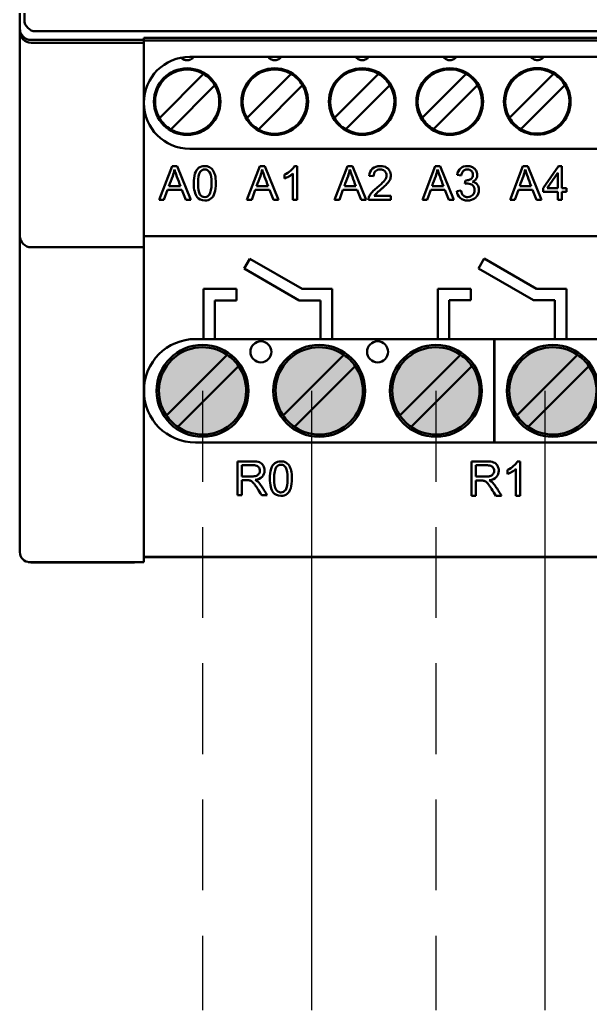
# Model space of a CAD drawing. Header units: millimetres. Extents: x 52 to 3850, y 79 to 1546.
# Drawn here: x 1222 to 1261.3, y 825 to 893.2 of the extents above; entities that cross this region are included whole.
import ezdxf

# ---------------------------------------------------------------- set-up
doc = ezdxf.new("R2010")
doc.units = ezdxf.units.MM
doc.header["$LTSCALE"] = 25
doc.linetypes.add('HIDDEN', pattern=[0.375, 0.25, -0.125])
doc.layers.add('Power_GND', color=7, linetype='HIDDEN')
doc.layers.add('Terminal_IO', color=3, linetype='Continuous', lineweight=25)
doc.layers.add('Visible', color=7, linetype='Continuous', lineweight=50)

msp = doc.modelspace()

# ---------------------------------------------------------------- hatches: boundary and pattern name
at = {"layer": 'Power_GND'}
h = msp.add_hatch(color=256, dxfattribs=at)
h.dxf.hatch_style = 1
edge = h.paths.add_edge_path()
edge.add_arc((1234.596, 867.629), 3.165, 0, 360)
edge = h.paths.add_edge_path()
edge.add_arc((1250.672, 867.629), 3.165, 0, 360)
edge = h.paths.add_edge_path()
edge.add_arc((1266.764, 867.629), 3.165, 0, 360)
edge = h.paths.add_edge_path()
edge.add_arc((1282.856, 867.629), 3.165, 0, 360)
at = {"layer": 'Terminal_IO'}
h = msp.add_hatch(color=256, dxfattribs=at)
h.dxf.hatch_style = 1
edge = h.paths.add_edge_path()
edge.add_arc((1242.634, 867.629), 3.165, 0, 360)
edge = h.paths.add_edge_path()
edge.add_arc((1258.726, 867.629), 3.165, 0, 360)
edge = h.paths.add_edge_path()
edge.add_arc((1274.802, 867.629), 3.165, 0, 360)
edge = h.paths.add_edge_path()
edge.add_arc((1290.894, 867.629), 3.165, 0, 360)

# ---------------------------------------------------------------- linework, layer by layer
at = {"layer": 'Power_GND'}
for p, q in [((1234.596, 867.629), (1234.596, 825)), ((1250.672, 867.629), (1250.672, 825))]:
    msp.add_line(p, q, dxfattribs=at)
at = {"layer": 'Terminal_IO'}
for p, q in [((1242.096, 867.629), (1242.096, 825)), ((1258.172, 867.629), (1258.172, 825))]:
    msp.add_line(p, q, dxfattribs=at)
at = {"layer": 'Visible'}
for p, q in [((1222.009, 892.57), (1222.009, 961.461)), ((1222.323, 893.171), (1222.323, 960.86)), ((1222.323, 893.151), (1222.323, 893.171)), ((1222.009, 892.361), (1222.009, 892.57)), ((1222.009, 878.743), (1222.009, 892.361)), ((1223.114, 892.38), (1223.095, 892.38)), ((1334.829, 892.38), (1223.114, 892.38)), ((1230.554, 891.783), (1222.796, 891.783)), ((1327.389, 891.94), (1230.554, 891.94)), ((1230.554, 891.94), (1230.554, 891.783)), ((1230.554, 891.783), (1230.554, 891.588)), ((1230.554, 891.74), (1327.389, 891.74)), ((1222.796, 891.588), (1230.554, 891.588)), ((1230.554, 891.588), (1230.554, 878.666)), ((1324.225, 890.621), (1233.718, 890.621)), ((1231.631, 886.411), (1234.663, 889.446)), ((1237.66, 886.414), (1240.692, 889.449)), ((1243.688, 886.417), (1246.72, 889.451)), ((1249.717, 886.42), (1252.749, 889.454)), ((1255.745, 886.423), (1258.777, 889.457)), ((1235.447, 888.663), (1232.415, 885.628)), ((1241.475, 888.666), (1238.443, 885.631)), ((1247.504, 888.669), (1244.472, 885.634)), ((1253.532, 888.672), (1250.5, 885.637)), ((1259.561, 888.675), (1256.529, 885.64)), ((1233.718, 884.292), (1324.225, 884.292)), ((1231.616, 880.771), (1232.506, 883.099)), ((1232.506, 883.099), (1232.846, 883.099)), ((1232.846, 883.099), (1233.79, 880.771)), ((1237.657, 880.771), (1238.545, 883.099)), ((1238.545, 883.099), (1238.884, 883.099)), ((1238.884, 883.099), (1239.83, 880.771)), ((1240.923, 883.105), (1241.106, 883.105)), ((1241.106, 883.105), (1241.106, 880.771)), ((1243.695, 880.771), (1244.585, 883.099)), ((1244.585, 883.099), (1244.925, 883.099)), ((1244.925, 883.099), (1245.869, 880.771)), ((1249.735, 880.771), (1250.624, 883.099)), ((1250.624, 883.099), (1250.965, 883.099)), ((1250.965, 883.099), (1251.909, 880.771)), ((1255.776, 880.771), (1256.664, 883.099)), ((1256.664, 883.099), (1257.003, 883.099)), ((1257.003, 883.099), (1257.948, 880.771)), ((1258.054, 881.591), (1259.116, 883.099)), ((1259.116, 883.099), (1259.35, 883.099)), ((1259.35, 883.099), (1259.35, 881.591)), ((1240.248, 882.245), (1240.248, 882.521)), ((1240.822, 880.771), (1240.822, 882.589)), ((1246.375, 882.4), (1246.079, 882.433)), ((1252.414, 882.454), (1252.13, 882.504)), ((1259.067, 882.639), (1258.335, 881.591)), ((1259.067, 881.591), (1259.067, 882.639)), ((1232.192, 881.476), (1231.94, 880.771)), ((1233.171, 881.476), (1232.192, 881.476)), ((1232.285, 881.727), (1233.072, 881.727)), ((1233.439, 880.771), (1233.171, 881.476)), ((1238.23, 881.476), (1237.981, 880.771)), ((1239.211, 881.476), (1238.23, 881.476)), ((1238.323, 881.727), (1239.112, 881.727)), ((1239.478, 880.771), (1239.211, 881.476)), ((1244.27, 881.476), (1244.019, 880.771)), ((1245.252, 881.476), (1244.27, 881.476)), ((1244.363, 881.727), (1245.152, 881.727)), ((1245.518, 880.771), (1245.252, 881.476)), ((1250.309, 881.476), (1250.059, 880.771)), ((1251.29, 881.476), (1250.309, 881.476)), ((1250.404, 881.727), (1251.191, 881.727)), ((1251.559, 880.771), (1251.29, 881.476)), ((1252.671, 881.87), (1252.704, 882.121)), ((1256.349, 881.476), (1256.1, 880.771)), ((1257.331, 881.476), (1256.349, 881.476)), ((1256.442, 881.727), (1257.231, 881.727)), ((1257.597, 880.771), (1257.331, 881.476)), ((1258.054, 881.327), (1258.054, 881.591)), ((1258.335, 881.591), (1259.067, 881.591)), ((1259.35, 881.591), (1259.668, 881.591)), ((1259.668, 881.591), (1259.668, 881.327)), ((1231.94, 880.771), (1231.616, 880.771)), ((1233.79, 880.771), (1233.439, 880.771)), ((1237.981, 880.771), (1237.657, 880.771)), ((1239.83, 880.771), (1239.478, 880.771)), ((1241.106, 880.771), (1240.822, 880.771)), ((1244.019, 880.771), (1243.695, 880.771)), ((1245.869, 880.771), (1245.518, 880.771)), ((1247.572, 880.771), (1246.025, 880.771)), ((1246.425, 881.044), (1247.572, 881.044)), ((1247.572, 881.044), (1247.572, 880.771)), ((1250.059, 880.771), (1249.735, 880.771)), ((1251.909, 880.771), (1251.559, 880.771)), ((1252.109, 881.383), (1252.392, 881.42)), ((1256.1, 880.771), (1255.776, 880.771)), ((1257.948, 880.771), (1257.597, 880.771)), ((1259.067, 881.327), (1258.054, 881.327)), ((1259.067, 880.771), (1259.067, 881.327)), ((1259.35, 880.771), (1259.067, 880.771)), ((1259.35, 881.327), (1259.35, 880.771)), ((1259.668, 881.327), (1259.35, 881.327)), ((1222.009, 878.288), (1222.009, 878.743)), ((1222.009, 856.701), (1222.009, 878.288)), ((1230.554, 878.666), (1230.554, 877.958)), ((1327.389, 878.28), (1230.554, 878.28)), ((1222.796, 877.515), (1230.554, 877.515)), ((1230.554, 877.958), (1230.554, 877.515)), ((1230.554, 856.703), (1230.554, 877.515)), ((1237.857, 876.729), (1237.461, 876.044)), ((1241.464, 874.647), (1237.857, 876.729)), ((1253.996, 876.74), (1253.6, 876.054)), ((1257.603, 874.657), (1253.996, 876.74)), ((1237.461, 876.044), (1241.252, 873.856)), ((1253.6, 876.054), (1257.391, 873.866)), ((1234.66, 871.197), (1234.66, 874.647)), ((1234.66, 874.647), (1236.925, 874.647)), ((1236.925, 874.647), (1236.925, 873.856)), ((1243.518, 874.647), (1241.464, 874.647)), ((1243.518, 871.197), (1243.518, 874.647)), ((1250.799, 871.197), (1250.799, 874.657)), ((1250.799, 874.657), (1253.065, 874.657)), ((1253.065, 874.657), (1253.065, 873.866)), ((1259.657, 874.657), (1257.603, 874.657)), ((1259.657, 871.197), (1259.657, 874.657)), ((1236.925, 873.856), (1235.451, 873.856)), ((1235.451, 873.856), (1235.451, 871.197)), ((1241.252, 873.856), (1242.727, 873.856)), ((1242.727, 873.856), (1242.727, 871.197)), ((1253.065, 873.866), (1251.59, 873.866)), ((1251.59, 873.866), (1251.59, 871.197)), ((1257.391, 873.866), (1258.866, 873.866)), ((1258.866, 873.866), (1258.866, 871.197)), ((1234.114, 871.197), (1234.66, 871.197)), ((1235.451, 871.197), (1234.66, 871.197)), ((1235.451, 871.197), (1242.727, 871.197)), ((1242.727, 871.197), (1243.518, 871.197)), ((1243.518, 871.197), (1250.799, 871.197)), ((1251.59, 871.197), (1250.799, 871.197)), ((1251.59, 871.197), (1258.866, 871.197)), ((1254.691, 864.076), (1254.691, 871.197)), ((1254.707, 871.197), (1254.707, 864.076)), ((1258.866, 871.197), (1259.657, 871.197)), ((1259.657, 871.197), (1266.938, 871.197)), ((1232.115, 865.931), (1236.294, 870.11)), ((1240.153, 865.931), (1244.332, 870.11)), ((1248.191, 865.931), (1252.37, 870.11)), ((1256.245, 865.931), (1260.424, 870.11)), ((1237.077, 869.326), (1232.899, 865.148)), ((1245.115, 869.326), (1240.937, 865.148)), ((1253.153, 869.326), (1248.975, 865.148)), ((1261.207, 869.326), (1257.028, 865.148)), ((1230.577, 868.046), (1230.577, 867.227)), ((1323.829, 864.076), (1234.114, 864.076)), ((1237.006, 860.444), (1237.006, 862.773)), ((1237.313, 862.517), (1237.313, 861.745)), ((1253.111, 860.405), (1253.111, 862.773)), ((1253.423, 862.512), (1253.423, 861.728)), ((1256.283, 862.779), (1256.469, 862.779)), ((1256.469, 862.779), (1256.469, 860.405)), ((1255.596, 861.904), (1255.596, 862.185)), ((1256.181, 860.405), (1256.181, 862.254)), ((1237.313, 861.477), (1237.313, 860.444)), ((1253.423, 861.455), (1253.423, 860.405)), ((1237.313, 860.444), (1237.006, 860.444)), ((1239.054, 860.444), (1238.67, 860.444)), ((1253.423, 860.405), (1253.111, 860.405)), ((1255.193, 860.405), (1254.802, 860.405)), ((1256.469, 860.405), (1256.181, 860.405)), ((1222.009, 856.536), (1222.009, 856.701)), ((1230.554, 856.007), (1230.554, 856.703)), ((1222.706, 855.839), (1230.554, 855.839)), ((1229.921, 855.821), (1222.796, 855.821)), ((1229.921, 855.839), (1229.921, 855.821)), ((1230.554, 856.204), (1327.389, 856.204)), ((1260.146, 856.191), (1230.554, 856.191)), ((1230.554, 855.839), (1230.554, 856.007)), ((1312.689, 856.191), (1260.146, 856.191))]:
    msp.add_line(p, q, dxfattribs=at)
at = {"layer": 'Visible', "extrusion": (0, 0, -1)}
for centre, radius in [((-1233.539, 887.537), 2.294), ((-1239.567, 887.54), 2.294), ((-1245.596, 887.543), 2.294), ((-1251.624, 887.546), 2.294), ((-1257.653, 887.549), 2.294), ((-1234.596, 867.629), 3.165), ((-1242.634, 867.629), 3.165), ((-1250.672, 867.629), 3.165), ((-1258.726, 867.629), 3.165)]:
    msp.add_circle(centre, radius, dxfattribs=at)
at = {"layer": 'Visible'}
for centre in [(1238.615, 870.318), (1246.653, 870.318)]:
    msp.add_circle(centre, 0.725, dxfattribs=at)
for centre, radius, start, end in [((1233.718, 887.457), 3.165, 90, 180), ((1233.539, 887.537), 2.215, 59.50549, 210.55046), ((1239.567, 887.54), 2.215, 59.50549, 210.55046), ((1245.596, 887.543), 2.215, 59.50549, 210.55046), ((1251.624, 887.546), 2.215, 59.50549, 210.55046), ((1257.653, 887.549), 2.215, 59.50549, 210.55046), ((1233.539, 887.537), 2.215, 30.55046, 59.50549), ((1239.567, 887.54), 2.215, 30.55046, 59.50549), ((1245.596, 887.543), 2.215, 30.55046, 59.50549), ((1251.624, 887.546), 2.215, 30.55046, 59.50549), ((1257.653, 887.549), 2.215, 30.55046, 59.50549), ((1233.539, 887.537), 2.215, 239.50549, 30.55046), ((1239.567, 887.54), 2.215, 239.50549, 30.55046), ((1245.596, 887.543), 2.215, 239.50549, 30.55046), ((1251.624, 887.546), 2.215, 239.50549, 30.55046), ((1257.653, 887.549), 2.215, 239.50549, 30.55046), ((1233.718, 887.457), 3.165, 180, 270), ((1233.539, 887.537), 2.215, 210.55046, 239.50549), ((1239.567, 887.54), 2.215, 210.55046, 239.50549), ((1245.596, 887.543), 2.215, 210.55046, 239.50549), ((1251.624, 887.546), 2.215, 210.55046, 239.50549), ((1257.653, 887.549), 2.215, 210.55046, 239.50549), ((1234.114, 867.636), 3.56, 90, 180), ((1234.596, 867.629), 3.006, 55.61511, 214.38489), ((1242.634, 867.629), 3.006, 55.61511, 214.38489), ((1250.672, 867.629), 3.006, 55.61511, 214.38489), ((1258.726, 867.629), 3.006, 55.61511, 214.38489), ((1234.596, 867.629), 3.006, 34.38489, 55.61511), ((1242.634, 867.629), 3.006, 34.38489, 55.61511), ((1250.672, 867.629), 3.006, 34.38489, 55.61511), ((1258.726, 867.629), 3.006, 34.38489, 55.61511), ((1234.596, 867.629), 3.006, 235.61511, 34.38489), ((1242.634, 867.629), 3.006, 235.61511, 34.38489), ((1250.672, 867.629), 3.006, 235.61511, 34.38489), ((1258.726, 867.629), 3.006, 235.61511, 34.38489), ((1234.114, 867.636), 3.56, 180, 270), ((1234.596, 867.629), 3.006, 214.38489, 235.61511), ((1242.634, 867.629), 3.006, 214.38489, 235.61511), ((1250.672, 867.629), 3.006, 214.38489, 235.61511), ((1258.726, 867.629), 3.006, 214.38489, 235.61511)]:
    msp.add_arc(centre, radius, start, end, dxfattribs=at)
for centre, major_axis, ratio, start_param, end_param in [((1223.114, 893.171), (0.56, 0.56), 0.999315, 2.380935, 3.903097), ((1222.796, 892.57), (0, 0.787), 0.999848, 1.570796, 3.141593), ((1222.796, 892.361), (0.786, 0), 0.982697, 3.141593, 4.712389), ((1222.796, 878.288), (0.786, 0), 0.982697, 3.141593, 4.712389), ((1222.796, 856.607), (0, 0.787), 0.999848, 2.865019, 3.141593)]:
    msp.add_ellipse(centre, major_axis=major_axis, ratio=ratio, start_param=start_param, end_param=end_param, dxfattribs=at)
at = {"layer": 'Visible', "extrusion": (0, 0, -1)}
msp.add_ellipse((1222.706, 856.536), major_axis=(0, -0.696), ratio=0.999848, start_param=0, end_param=1.570796, dxfattribs=at)
at = {"layer": 'Visible'}
for points, knots in [([(1233.991, 890.621), (1233.98, 890.603), (1233.966, 890.584), (1233.93, 890.544), (1233.908, 890.524), (1233.845, 890.474), (1233.8, 890.447), (1233.717, 890.413), (1233.681, 890.402), (1233.626, 890.391), (1233.607, 890.388), (1233.571, 890.385), (1233.554, 890.384), (1233.521, 890.384), (1233.504, 890.385), (1233.469, 890.388), (1233.45, 890.391), (1233.395, 890.402), (1233.36, 890.412), (1233.271, 890.449), (1233.221, 890.48), (1233.159, 890.531), (1233.141, 890.548), (1233.126, 890.565)], [0.00016526, 0.00016526, 0.00016526, 0.00016526, 0.00656884, 0.00656884, 0.01351777, 0.01351777, 0.02407456, 0.02407456, 0.03119164, 0.03119164, 0.03485106, 0.03485106, 0.03801407, 0.03801407, 0.04116731, 0.04116731, 0.04478898, 0.04478898, 0.05177951, 0.05177951, 0.06372066, 0.06372066, 0.0695222, 0.0695222, 0.0695222, 0.0695222]), ([(1240.018, 890.621), (1240.007, 890.604), (1239.993, 890.586), (1239.959, 890.547), (1239.936, 890.527), (1239.873, 890.477), (1239.828, 890.45), (1239.745, 890.416), (1239.71, 890.405), (1239.654, 890.394), (1239.635, 890.391), (1239.599, 890.388), (1239.583, 890.387), (1239.549, 890.387), (1239.533, 890.388), (1239.497, 890.391), (1239.478, 890.394), (1239.424, 890.405), (1239.389, 890.415), (1239.299, 890.452), (1239.249, 890.483), (1239.186, 890.535), (1239.167, 890.554), (1239.136, 890.589), (1239.124, 890.606), (1239.114, 890.621)], [0.00051186, 0.00051186, 0.00051186, 0.00051186, 0.00656884, 0.00656884, 0.01351777, 0.01351777, 0.02407456, 0.02407456, 0.03119164, 0.03119164, 0.03485106, 0.03485106, 0.03801407, 0.03801407, 0.04116731, 0.04116731, 0.04478898, 0.04478898, 0.05177951, 0.05177951, 0.06372066, 0.06372066, 0.07002628, 0.07002628, 0.07556785, 0.07556785, 0.07556785, 0.07556785]), ([(1246.044, 890.621), (1246.034, 890.605), (1246.021, 890.588), (1245.987, 890.55), (1245.965, 890.53), (1245.901, 890.48), (1245.857, 890.453), (1245.774, 890.419), (1245.738, 890.408), (1245.683, 890.397), (1245.664, 890.394), (1245.628, 890.391), (1245.611, 890.39), (1245.578, 890.39), (1245.561, 890.391), (1245.526, 890.394), (1245.507, 890.397), (1245.452, 890.408), (1245.417, 890.418), (1245.328, 890.455), (1245.278, 890.486), (1245.214, 890.538), (1245.195, 890.557), (1245.165, 890.591), (1245.154, 890.606), (1245.144, 890.621)], [0.00085675, 0.00085675, 0.00085675, 0.00085675, 0.00656884, 0.00656884, 0.01351777, 0.01351777, 0.02407456, 0.02407456, 0.03119164, 0.03119164, 0.03485106, 0.03485106, 0.03801407, 0.03801407, 0.04116731, 0.04116731, 0.04478898, 0.04478898, 0.05177951, 0.05177951, 0.06372066, 0.06372066, 0.07002628, 0.07002628, 0.07522232, 0.07522232, 0.07522232, 0.07522232]), ([(1252.071, 890.621), (1252.061, 890.606), (1252.049, 890.59), (1252.015, 890.553), (1251.993, 890.533), (1251.93, 890.483), (1251.885, 890.456), (1251.802, 890.422), (1251.767, 890.411), (1251.711, 890.4), (1251.692, 890.397), (1251.656, 890.394), (1251.64, 890.393), (1251.606, 890.393), (1251.59, 890.394), (1251.554, 890.397), (1251.535, 890.4), (1251.481, 890.411), (1251.446, 890.421), (1251.356, 890.458), (1251.306, 890.489), (1251.243, 890.541), (1251.224, 890.56), (1251.195, 890.593), (1251.184, 890.607), (1251.175, 890.621)], [0.00120002, 0.00120002, 0.00120002, 0.00120002, 0.00656884, 0.00656884, 0.01351777, 0.01351777, 0.02407456, 0.02407456, 0.03119164, 0.03119164, 0.03485106, 0.03485106, 0.03801407, 0.03801407, 0.04116731, 0.04116731, 0.04478898, 0.04478898, 0.05177951, 0.05177951, 0.06372066, 0.06372066, 0.07002628, 0.07002628, 0.07487843, 0.07487843, 0.07487843, 0.07487843]), ([(1258.097, 890.621), (1258.088, 890.607), (1258.076, 890.592), (1258.044, 890.556), (1258.022, 890.535), (1257.958, 890.486), (1257.914, 890.459), (1257.831, 890.425), (1257.795, 890.414), (1257.74, 890.403), (1257.721, 890.4), (1257.685, 890.397), (1257.668, 890.396), (1257.635, 890.396), (1257.618, 890.397), (1257.583, 890.4), (1257.564, 890.403), (1257.509, 890.414), (1257.474, 890.424), (1257.385, 890.461), (1257.335, 890.492), (1257.271, 890.544), (1257.252, 890.563), (1257.224, 890.595), (1257.214, 890.608), (1257.205, 890.621)], [0.00154178, 0.00154178, 0.00154178, 0.00154178, 0.00656884, 0.00656884, 0.01351777, 0.01351777, 0.02407456, 0.02407456, 0.03119164, 0.03119164, 0.03485106, 0.03485106, 0.03801407, 0.03801407, 0.04116731, 0.04116731, 0.04478898, 0.04478898, 0.05177951, 0.05177951, 0.06372066, 0.06372066, 0.07002628, 0.07002628, 0.07453609, 0.07453609, 0.07453609, 0.07453609]), ([(1232.666, 882.859), (1232.632, 882.707), (1232.59, 882.557), (1232.539, 882.411), (1232.46, 882.183), (1232.369, 881.955), (1232.285, 881.727)], [0.6247336, 0.6247336, 0.6247336, 0.6247336, 0.7711462, 0.7711462, 0.7711462, 1, 1, 1, 1]), ([(1233.072, 881.727), (1232.995, 881.936), (1232.918, 882.144), (1232.833, 882.372), (1232.751, 882.596), (1232.706, 882.725), (1232.666, 882.859)], [0.2472277, 0.2472277, 0.2472277, 0.2472277, 0.45657, 0.45657, 0.45657, 0.6247336, 0.6247336, 0.6247336, 0.6247336]), ([(1233.99, 881.918), (1233.99, 882.179), (1234.012, 882.397), (1234.075, 882.583), (1234.145, 882.789), (1234.207, 882.872), (1234.327, 882.971), (1234.44, 883.062), (1234.58, 883.105), (1234.749, 883.105), (1234.875, 883.105), (1234.985, 883.079), (1235.079, 883.029), (1235.174, 882.98), (1235.253, 882.907), (1235.313, 882.812), (1235.38, 882.709), (1235.425, 882.592), (1235.458, 882.467), (1235.486, 882.36), (1235.51, 882.134), (1235.51, 881.918), (1235.51, 881.659), (1235.488, 881.441), (1235.425, 881.256), (1235.353, 881.045), (1235.294, 880.964), (1235.174, 880.867), (1235.062, 880.777), (1234.92, 880.732), (1234.749, 880.732), (1234.51, 880.732), (1234.338, 880.823), (1234.219, 880.971), (1234.089, 881.132), (1233.99, 881.498), (1233.99, 881.918)], [0, 0, 0, 0, 0.100371, 0.100371, 0.100371, 0.178838, 0.178838, 0.178838, 0.250533, 0.250533, 0.250533, 0.303787, 0.303787, 0.303787, 0.358422, 0.358422, 0.358422, 0.418488, 0.418488, 0.418488, 0.500834, 0.500834, 0.500834, 0.59955, 0.59955, 0.59955, 0.677166, 0.677166, 0.677166, 0.749322, 0.749322, 0.749322, 0.850502, 0.850502, 0.850502, 1, 1, 1, 1]), ([(1234.284, 881.918), (1234.284, 881.535), (1234.329, 881.281), (1234.419, 881.155), (1234.504, 881.037), (1234.604, 880.966), (1234.749, 880.968), (1234.93, 880.97), (1234.991, 881.03), (1235.081, 881.155), (1235.153, 881.256), (1235.214, 881.556), (1235.214, 881.918), (1235.214, 882.301), (1235.169, 882.555), (1235.081, 882.681), (1234.993, 882.806), (1234.881, 882.87), (1234.746, 882.87), (1234.613, 882.87), (1234.507, 882.81), (1234.43, 882.704), (1234.336, 882.576), (1234.284, 882.293), (1234.284, 881.918)], [0, 0, 0, 0, 0.124827, 0.124827, 0.124827, 0.24257, 0.24257, 0.24257, 0.340276, 0.340276, 0.340276, 0.458424, 0.458424, 0.458424, 0.583262, 0.583262, 0.583262, 0.7081, 0.7081, 0.7081, 0.831506, 0.831506, 0.831506, 1, 1, 1, 1]), ([(1238.705, 882.859), (1238.672, 882.707), (1238.63, 882.557), (1238.577, 882.411), (1238.497, 882.185), (1238.408, 881.955), (1238.323, 881.727)], [0.6249579, 0.6249579, 0.6249579, 0.6249579, 0.7713773, 0.7713773, 0.7713773, 1, 1, 1, 1]), ([(1239.112, 881.727), (1239.035, 881.936), (1238.958, 882.144), (1238.874, 882.372), (1238.791, 882.596), (1238.747, 882.725), (1238.705, 882.859)], [0.2475505, 0.2475505, 0.2475505, 0.2475505, 0.4567053, 0.4567053, 0.4567053, 0.6249579, 0.6249579, 0.6249579, 0.6249579]), ([(1240.248, 882.521), (1240.403, 882.593), (1240.537, 882.678), (1240.668, 882.794), (1240.809, 882.918), (1240.871, 883.001), (1240.923, 883.105)], [0.4710903, 0.4710903, 0.4710903, 0.4710903, 0.546148, 0.546148, 0.546148, 0.6112077, 0.6112077, 0.6112077, 0.6112077]), ([(1244.745, 882.859), (1244.712, 882.707), (1244.669, 882.557), (1244.618, 882.411), (1244.538, 882.183), (1244.448, 881.955), (1244.363, 881.727)], [0.6249667, 0.6249667, 0.6249667, 0.6249667, 0.7712936, 0.7712936, 0.7712936, 1, 1, 1, 1]), ([(1245.152, 881.727), (1245.075, 881.936), (1244.998, 882.144), (1244.914, 882.372), (1244.831, 882.596), (1244.785, 882.725), (1244.745, 882.859)], [0.2475512, 0.2475512, 0.2475512, 0.2475512, 0.4567078, 0.4567078, 0.4567078, 0.6249667, 0.6249667, 0.6249667, 0.6249667]), ([(1246.025, 880.771), (1246.023, 880.815), (1246.028, 880.859), (1246.038, 880.9), (1246.04, 880.912), (1246.044, 880.924), (1246.047, 880.935), (1246.049, 880.941), (1246.051, 880.947), (1246.053, 880.952), (1246.055, 880.958), (1246.057, 880.964), (1246.059, 880.969), (1246.084, 881.035), (1246.134, 881.127), (1246.187, 881.2), (1246.208, 881.228), (1246.232, 881.257), (1246.25, 881.278), (1246.294, 881.328), (1246.4, 881.437), (1246.52, 881.54), (1246.553, 881.569), (1246.587, 881.598), (1246.625, 881.628), (1246.863, 881.821), (1246.983, 881.937), (1247.078, 882.046), (1247.101, 882.072), (1247.121, 882.097), (1247.138, 882.121), (1247.227, 882.243), (1247.271, 882.357), (1247.271, 882.467), (1247.271, 882.58), (1247.232, 882.674), (1247.15, 882.754), (1247.144, 882.76), (1247.137, 882.767), (1247.129, 882.773), (1247.051, 882.839), (1246.952, 882.87), (1246.831, 882.87), (1246.693, 882.87), (1246.583, 882.828), (1246.501, 882.746), (1246.417, 882.662), (1246.375, 882.547), (1246.375, 882.4)], [0.1663153, 0.1663153, 0.1663153, 0.1663153, 0.1784394, 0.1784394, 0.1784394, 0.181889, 0.181889, 0.181889, 0.1836137, 0.1836137, 0.1836137, 0.1853693, 0.1853693, 0.1853693, 0.2107123, 0.2107123, 0.2107123, 0.2205558, 0.2205558, 0.2205558, 0.2544557, 0.2544557, 0.2544557, 0.2639747, 0.2639747, 0.2639747, 0.3175012, 0.3175012, 0.3175012, 0.3303023, 0.3303023, 0.3303023, 0.3617084, 0.3617084, 0.3617084, 0.3939404, 0.3939404, 0.3939404, 0.3966441, 0.3966441, 0.3966441, 0.4259681, 0.4259681, 0.4259681, 0.4594415, 0.4594415, 0.4594415, 0.4935465, 0.4935465, 0.4935465, 0.4935465]), ([(1246.079, 882.433), (1246.098, 882.634), (1246.164, 882.79), (1246.275, 882.903), (1246.285, 882.914), (1246.296, 882.924), (1246.307, 882.933), (1246.433, 883.045), (1246.617, 883.105), (1246.839, 883.105), (1247.017, 883.105), (1247.165, 883.065), (1247.278, 882.992), (1247.312, 882.97), (1247.346, 882.943), (1247.371, 882.919), (1247.444, 882.85), (1247.525, 882.729), (1247.552, 882.606), (1247.563, 882.558), (1247.567, 882.509), (1247.567, 882.459), (1247.567, 882.366), (1247.549, 882.275), (1247.51, 882.185), (1247.471, 882.095), (1247.408, 882), (1247.319, 881.901), (1247.263, 881.838), (1247.182, 881.759), (1247.088, 881.673), (1247.028, 881.619), (1246.962, 881.562), (1246.897, 881.507), (1246.891, 881.501), (1246.885, 881.497), (1246.879, 881.492), (1246.825, 881.446), (1246.737, 881.372), (1246.679, 881.321), (1246.616, 881.266), (1246.57, 881.224), (1246.546, 881.199), (1246.496, 881.147), (1246.458, 881.095), (1246.425, 881.044)], [0.5207677, 0.5207677, 0.5207677, 0.5207677, 0.5681539, 0.5681539, 0.5681539, 0.5725351, 0.5725351, 0.5725351, 0.6248271, 0.6248271, 0.6248271, 0.6666456, 0.6666456, 0.6666456, 0.679083, 0.679083, 0.679083, 0.7233237, 0.7233237, 0.7233237, 0.7404051, 0.7404051, 0.7404051, 0.7724719, 0.7724719, 0.7724719, 0.8045387, 0.8045387, 0.8045387, 0.8249805, 0.8249805, 0.8249805, 0.8379564, 0.8379564, 0.8379564, 0.8392464, 0.8392464, 0.8392464, 0.8573256, 0.8573256, 0.8573256, 0.8771695, 0.8771695, 0.8771695, 0.8951676, 0.8951676, 0.8951676, 0.8951676]), ([(1250.783, 882.859), (1250.751, 882.707), (1250.709, 882.557), (1250.658, 882.411), (1250.579, 882.183), (1250.488, 881.955), (1250.404, 881.727)], [0.6248642, 0.6248642, 0.6248642, 0.6248642, 0.771182, 0.771182, 0.771182, 1, 1, 1, 1]), ([(1251.191, 881.727), (1251.114, 881.936), (1251.037, 882.144), (1250.952, 882.372), (1250.869, 882.596), (1250.825, 882.725), (1250.783, 882.859)], [0.2472195, 0.2472195, 0.2472195, 0.2472195, 0.4565058, 0.4565058, 0.4565058, 0.6248642, 0.6248642, 0.6248642, 0.6248642]), ([(1252.13, 882.504), (1252.164, 882.694), (1252.245, 882.842), (1252.369, 882.947), (1252.495, 883.054), (1252.648, 883.105), (1252.834, 883.105), (1252.871, 883.105), (1252.907, 883.103), (1252.942, 883.099), (1253.027, 883.087), (1253.106, 883.064), (1253.186, 883.023), (1253.211, 883.01), (1253.234, 882.997), (1253.255, 882.984), (1253.332, 882.933), (1253.388, 882.876), (1253.434, 882.8), (1253.491, 882.705), (1253.519, 882.606), (1253.519, 882.499), (1253.519, 882.46), (1253.515, 882.422), (1253.507, 882.385), (1253.494, 882.328), (1253.47, 882.273), (1253.439, 882.225), (1253.413, 882.185), (1253.379, 882.146), (1253.338, 882.113), (1253.297, 882.08), (1253.25, 882.052), (1253.198, 882.028)], [0.4773364, 0.4773364, 0.4773364, 0.4773364, 0.5243676, 0.5243676, 0.5243676, 0.57158, 0.57158, 0.57158, 0.5808537, 0.5808537, 0.5808537, 0.60325, 0.60325, 0.60325, 0.6096959, 0.6096959, 0.6096959, 0.6332218, 0.6332218, 0.6332218, 0.6626361, 0.6626361, 0.6626361, 0.6734893, 0.6734893, 0.6734893, 0.6904968, 0.6904968, 0.6904968, 0.7049673, 0.7049673, 0.7049673, 0.7191932, 0.7191932, 0.7191932, 0.7191932]), ([(1252.704, 882.121), (1252.723, 882.118), (1252.738, 882.118), (1252.75, 882.118), (1252.871, 882.118), (1252.98, 882.148), (1253.078, 882.213), (1253.176, 882.278), (1253.223, 882.373), (1253.223, 882.507), (1253.223, 882.613), (1253.18, 882.705), (1253.116, 882.766), (1253.054, 882.826), (1252.95, 882.87), (1252.839, 882.87), (1252.812, 882.87), (1252.786, 882.868), (1252.761, 882.864), (1252.736, 882.86), (1252.712, 882.854), (1252.69, 882.846), (1252.653, 882.833), (1252.62, 882.815), (1252.591, 882.793), (1252.579, 882.784), (1252.567, 882.774), (1252.558, 882.766), (1252.499, 882.712), (1252.435, 882.589), (1252.414, 882.454)], [0.2691618, 0.2691618, 0.2691618, 0.2691618, 0.2725032, 0.2725032, 0.2725032, 0.3050113, 0.3050113, 0.3050113, 0.3376288, 0.3376288, 0.3376288, 0.3634186, 0.3634186, 0.3634186, 0.3911417, 0.3911417, 0.3911417, 0.3978765, 0.3978765, 0.3978765, 0.4046476, 0.4046476, 0.4046476, 0.4155728, 0.4155728, 0.4155728, 0.4196898, 0.4196898, 0.4196898, 0.4509594, 0.4509594, 0.4509594, 0.4509594]), ([(1256.824, 882.859), (1256.791, 882.707), (1256.747, 882.557), (1256.697, 882.411), (1256.617, 882.183), (1256.527, 881.955), (1256.442, 881.727)], [0.6249641, 0.6249641, 0.6249641, 0.6249641, 0.771292, 0.771292, 0.771292, 1, 1, 1, 1]), ([(1257.231, 881.727), (1257.154, 881.936), (1257.077, 882.144), (1256.993, 882.372), (1256.91, 882.596), (1256.866, 882.725), (1256.824, 882.859)], [0.247553, 0.247553, 0.247553, 0.247553, 0.4567098, 0.4567098, 0.4567098, 0.6249641, 0.6249641, 0.6249641, 0.6249641]), ([(1240.822, 882.589), (1240.752, 882.524), (1240.662, 882.457), (1240.549, 882.392), (1240.438, 882.328), (1240.337, 882.278), (1240.248, 882.245)], [0.324632, 0.324632, 0.324632, 0.324632, 0.376749, 0.376749, 0.376749, 0.4284763, 0.4284763, 0.4284763, 0.4284763]), ([(1253.198, 882.028), (1253.336, 881.997), (1253.443, 881.93), (1253.519, 881.831), (1253.595, 881.732), (1253.634, 881.606), (1253.634, 881.458), (1253.634, 881.269), (1253.568, 881.109), (1253.448, 880.98), (1253.442, 880.974), (1253.436, 880.967), (1253.429, 880.961), (1253.423, 880.955), (1253.417, 880.948), (1253.411, 880.943), (1253.315, 880.852), (1253.157, 880.766), (1252.989, 880.742), (1252.943, 880.735), (1252.896, 880.732), (1252.848, 880.732), (1252.646, 880.732), (1252.476, 880.791), (1252.34, 880.913), (1252.203, 881.036), (1252.127, 881.189), (1252.109, 881.383)], [0.7191932, 0.7191932, 0.7191932, 0.7191932, 0.7562267, 0.7562267, 0.7562267, 0.7932602, 0.7932602, 0.7932602, 0.8401913, 0.8401913, 0.8401913, 0.8425728, 0.8425728, 0.8425728, 0.8448633, 0.8448633, 0.8448633, 0.8885009, 0.8885009, 0.8885009, 0.9004138, 0.9004138, 0.9004138, 0.9506817, 0.9506817, 0.9506817, 1, 1, 1, 1]), ([(1252.392, 881.42), (1252.425, 881.259), (1252.481, 881.144), (1252.56, 881.073), (1252.581, 881.054), (1252.603, 881.037), (1252.627, 881.023), (1252.651, 881.01), (1252.675, 880.998), (1252.702, 880.99), (1252.727, 880.981), (1252.755, 880.975), (1252.783, 880.971), (1252.805, 880.969), (1252.827, 880.967), (1252.851, 880.968), (1252.998, 880.97), (1253.101, 881.011), (1253.195, 881.106), (1253.288, 881.198), (1253.333, 881.313), (1253.333, 881.45), (1253.333, 881.584), (1253.281, 881.698), (1253.205, 881.774), (1253.13, 881.848), (1253.006, 881.901), (1252.874, 881.901), (1252.82, 881.901), (1252.752, 881.89), (1252.671, 881.87)], [0.0262052, 0.0262052, 0.0262052, 0.0262052, 0.0587046, 0.0587046, 0.0587046, 0.0674108, 0.0674108, 0.0674108, 0.0760097, 0.0760097, 0.0760097, 0.0844074, 0.0844074, 0.0844074, 0.0906773, 0.0906773, 0.0906773, 0.1260567, 0.1260567, 0.1260567, 0.1605298, 0.1605298, 0.1605298, 0.1944096, 0.1944096, 0.1944096, 0.2308795, 0.2308795, 0.2308795, 0.2459682, 0.2459682, 0.2459682, 0.2459682]), ([(1237.006, 862.773), (1237.35, 862.773), (1237.693, 862.773), (1238.037, 862.773), (1238.245, 862.773), (1238.403, 862.752), (1238.51, 862.711), (1238.618, 862.668), (1238.705, 862.594), (1238.769, 862.489), (1238.834, 862.382), (1238.867, 862.266), (1238.867, 861.973), (1238.812, 861.833), (1238.598, 861.607), (1238.434, 861.534), (1238.211, 861.505)], [0.2211001, 0.2211001, 0.2211001, 0.2211001, 0.3189906, 0.3189906, 0.3189906, 0.3645068, 0.3645068, 0.3645068, 0.3974807, 0.3974807, 0.3974807, 0.4337418, 0.4337418, 0.4810582, 0.4810582, 0.5283747, 0.5283747, 0.5283747, 0.5283747]), ([(1237.313, 861.745), (1237.527, 861.745), (1237.742, 861.745), (1237.975, 861.745), (1238.128, 861.745), (1238.203, 861.75), (1238.305, 861.788), (1238.4, 861.824), (1238.429, 861.852), (1238.467, 861.9), (1238.473, 861.907), (1238.478, 861.915), (1238.483, 861.923), (1238.493, 861.938), (1238.504, 861.956), (1238.512, 861.973), (1238.537, 862.027), (1238.549, 862.078), (1238.549, 862.139), (1238.549, 862.184), (1238.542, 862.226), (1238.528, 862.265), (1238.508, 862.323), (1238.467, 862.376), (1238.429, 862.41), (1238.386, 862.449), (1238.283, 862.496), (1238.175, 862.509), (1238.132, 862.514), (1238.085, 862.517), (1238.05, 862.517), (1237.929, 862.518), (1237.707, 862.518), (1237.524, 862.517), (1237.451, 862.517), (1237.38, 862.517), (1237.313, 862.517)], [0, 0, 0, 0, 0.1751887, 0.1751887, 0.1751887, 0.266238, 0.266238, 0.266238, 0.324235, 0.324235, 0.324235, 0.332424, 0.332424, 0.332424, 0.3473753, 0.3473753, 0.3473753, 0.3944059, 0.3944059, 0.3944059, 0.4297942, 0.4297942, 0.4297942, 0.4834734, 0.4834734, 0.4834734, 0.5641357, 0.5641357, 0.5641357, 0.5955901, 0.5955901, 0.5955901, 0.7348498, 0.7348498, 0.7348498, 0.7896233, 0.7896233, 0.7896233, 0.7896233]), ([(1239.232, 861.591), (1239.232, 861.852), (1239.256, 862.07), (1239.318, 862.256), (1239.387, 862.465), (1239.451, 862.546), (1239.57, 862.644), (1239.681, 862.734), (1239.823, 862.779), (1239.994, 862.779), (1240.118, 862.779), (1240.229, 862.752), (1240.324, 862.703), (1240.418, 862.653), (1240.497, 862.58), (1240.558, 862.486), (1240.624, 862.382), (1240.669, 862.265), (1240.7, 862.14), (1240.727, 862.033), (1240.753, 861.807), (1240.753, 861.591), (1240.753, 861.333), (1240.731, 861.115), (1240.669, 860.929), (1240.598, 860.716), (1240.537, 860.637), (1240.417, 860.54), (1240.305, 860.45), (1240.164, 860.405), (1239.994, 860.405), (1239.754, 860.405), (1239.582, 860.497), (1239.463, 860.644), (1239.334, 860.805), (1239.232, 861.171), (1239.232, 861.591)], [0, 0, 0, 0, 0.100266, 0.100266, 0.100266, 0.179196, 0.179196, 0.179196, 0.252722, 0.252722, 0.252722, 0.306266, 0.306266, 0.306266, 0.359811, 0.359811, 0.359811, 0.41873, 0.41873, 0.41873, 0.500919, 0.500919, 0.500919, 0.599508, 0.599508, 0.599508, 0.677179, 0.677179, 0.677179, 0.749309, 0.749309, 0.749309, 0.850468, 0.850468, 0.850468, 1, 1, 1, 1]), ([(1239.528, 861.591), (1239.528, 861.241), (1239.558, 860.975), (1239.662, 860.829), (1239.755, 860.696), (1239.839, 860.669), (1239.887, 860.655), (1239.913, 860.648), (1239.944, 860.64), (1239.994, 860.641), (1240.095, 860.642), (1240.24, 860.711), (1240.324, 860.829), (1240.414, 860.954), (1240.457, 861.208), (1240.457, 861.591), (1240.457, 861.948), (1240.426, 862.211), (1240.325, 862.354), (1240.211, 862.517), (1240.141, 862.536), (1240.011, 862.543), (1240.004, 862.543), (1239.997, 862.543), (1239.989, 862.543), (1239.843, 862.543), (1239.745, 862.476), (1239.674, 862.377), (1239.598, 862.272), (1239.528, 861.951), (1239.528, 861.591)], [0, 0, 0, 0, 0.151769, 0.151769, 0.151769, 0.220927, 0.220927, 0.220927, 0.258731, 0.258731, 0.258731, 0.388325, 0.388325, 0.388325, 0.526719, 0.526719, 0.526719, 0.655681, 0.655681, 0.655681, 0.743536, 0.743536, 0.743536, 0.748321, 0.748321, 0.748321, 0.838267, 0.838267, 0.838267, 1, 1, 1, 1]), ([(1253.111, 862.773), (1253.46, 862.773), (1253.81, 862.773), (1254.159, 862.773), (1254.37, 862.773), (1254.531, 862.752), (1254.64, 862.709), (1254.75, 862.666), (1254.838, 862.591), (1254.903, 862.484), (1254.969, 862.375), (1255.002, 862.257), (1255.002, 861.959), (1254.947, 861.817), (1254.729, 861.587), (1254.562, 861.513), (1254.335, 861.483)], [0.2211001, 0.2211001, 0.2211001, 0.2211001, 0.3189906, 0.3189906, 0.3189906, 0.3645068, 0.3645068, 0.3645068, 0.3974807, 0.3974807, 0.3974807, 0.4337418, 0.4337418, 0.4810582, 0.4810582, 0.5283747, 0.5283747, 0.5283747, 0.5283747]), ([(1253.423, 861.728), (1253.641, 861.728), (1253.859, 861.728), (1254.096, 861.728), (1254.194, 861.728), (1254.262, 861.733), (1254.324, 861.744), (1254.351, 861.749), (1254.376, 861.754), (1254.401, 861.762), (1254.411, 861.765), (1254.421, 861.768), (1254.432, 861.772), (1254.441, 861.775), (1254.447, 861.778), (1254.456, 861.782), (1254.531, 861.814), (1254.561, 861.841), (1254.596, 861.885), (1254.603, 861.894), (1254.609, 861.903), (1254.616, 861.914), (1254.645, 861.959), (1254.661, 862.001), (1254.671, 862.046), (1254.676, 862.072), (1254.679, 862.099), (1254.679, 862.128), (1254.679, 862.22), (1254.649, 862.3), (1254.599, 862.361), (1254.589, 862.372), (1254.58, 862.383), (1254.57, 862.392), (1254.566, 862.396), (1254.561, 862.4), (1254.558, 862.404), (1254.514, 862.443), (1254.41, 862.491), (1254.3, 862.504), (1254.257, 862.51), (1254.208, 862.512), (1254.172, 862.512), (1254.049, 862.514), (1253.825, 862.513), (1253.639, 862.513), (1253.565, 862.513), (1253.492, 862.512), (1253.423, 862.512)], [0, 0, 0, 0, 0.1751912, 0.1751912, 0.1751912, 0.2323219, 0.2323219, 0.2323219, 0.2566715, 0.2566715, 0.2566715, 0.2662341, 0.2662341, 0.2662341, 0.2722146, 0.2722146, 0.2722146, 0.3240794, 0.3240794, 0.3240794, 0.3340734, 0.3340734, 0.3340734, 0.3722146, 0.3722146, 0.3722146, 0.3944059, 0.3944059, 0.3944059, 0.465479, 0.465479, 0.465479, 0.4782954, 0.4782954, 0.4782954, 0.4834691, 0.4834691, 0.4834691, 0.5638137, 0.5638137, 0.5638137, 0.5956481, 0.5956481, 0.5956481, 0.7342372, 0.7342372, 0.7342372, 0.7896233, 0.7896233, 0.7896233, 0.7896233]), ([(1255.596, 862.185), (1255.755, 862.258), (1255.892, 862.344), (1256.025, 862.462), (1256.154, 862.577), (1256.216, 862.656), (1256.268, 862.75), (1256.273, 862.759), (1256.278, 862.769), (1256.283, 862.779)], [0.4711079, 0.4711079, 0.4711079, 0.4711079, 0.5463113, 0.5463113, 0.5463113, 0.6053563, 0.6053563, 0.6053563, 0.6113744, 0.6113744, 0.6113744, 0.6113744]), ([(1256.181, 862.254), (1256.11, 862.188), (1256.017, 862.119), (1255.904, 862.054), (1255.791, 861.989), (1255.687, 861.937), (1255.596, 861.904)], [0.3244928, 0.3244928, 0.3244928, 0.3244928, 0.3766211, 0.3766211, 0.3766211, 0.4285123, 0.4285123, 0.4285123, 0.4285123]), ([(1238.67, 860.444), (1238.57, 860.6), (1238.471, 860.755), (1238.361, 860.928), (1238.277, 861.06), (1238.224, 861.136), (1238.166, 861.214), (1238.158, 861.225), (1238.15, 861.235), (1238.141, 861.246), (1238.135, 861.254), (1238.121, 861.273), (1238.109, 861.286), (1238.094, 861.305), (1238.081, 861.318), (1238.071, 861.33), (1238.065, 861.336), (1238.059, 861.341), (1238.054, 861.346), (1238.03, 861.37), (1238.014, 861.385), (1237.983, 861.405), (1237.978, 861.409), (1237.974, 861.411), (1237.969, 861.414), (1237.96, 861.419), (1237.952, 861.424), (1237.944, 861.428), (1237.927, 861.437), (1237.913, 861.443), (1237.9, 861.448), (1237.892, 861.451), (1237.885, 861.453), (1237.878, 861.456), (1237.872, 861.458), (1237.866, 861.46), (1237.859, 861.461), (1237.854, 861.463), (1237.847, 861.465), (1237.842, 861.466), (1237.82, 861.471), (1237.742, 861.476), (1237.681, 861.477), (1237.677, 861.477), (1237.673, 861.477), (1237.67, 861.477), (1237.6, 861.477), (1237.427, 861.477), (1237.313, 861.477)], [0.6952724, 0.6952724, 0.6952724, 0.6952724, 0.7478056, 0.7478056, 0.7478056, 0.7792161, 0.7792161, 0.7792161, 0.7836528, 0.7836528, 0.7836528, 0.7869718, 0.7869718, 0.7869718, 0.7916356, 0.7916356, 0.7916356, 0.7942324, 0.7942324, 0.7942324, 0.8066935, 0.8066935, 0.8066935, 0.808069, 0.808069, 0.808069, 0.8104899, 0.8104899, 0.8104899, 0.8159544, 0.8159544, 0.8159544, 0.8189086, 0.8189086, 0.8189086, 0.8214763, 0.8214763, 0.8214763, 0.8237576, 0.8237576, 0.8237576, 0.8392809, 0.8392809, 0.8392809, 0.8403685, 0.8403685, 0.8403685, 0.8728159, 0.8728159, 0.8728159, 0.8728159]), ([(1238.211, 861.505), (1238.288, 861.466), (1238.349, 861.429), (1238.395, 861.388), (1238.506, 861.289), (1238.579, 861.19), (1238.651, 861.078), (1238.767, 860.897), (1238.921, 860.653), (1239.054, 860.444)], [0.5283747, 0.5283747, 0.5283747, 0.5283747, 0.548293, 0.548293, 0.548293, 0.5882133, 0.5882133, 0.5882133, 0.6587658, 0.6587658, 0.6587658, 0.6587658]), ([(1254.802, 860.405), (1254.701, 860.563), (1254.6, 860.722), (1254.488, 860.897), (1254.439, 860.974), (1254.401, 861.032), (1254.365, 861.082), (1254.345, 861.112), (1254.326, 861.139), (1254.306, 861.166), (1254.293, 861.183), (1254.28, 861.201), (1254.267, 861.218), (1254.266, 861.219), (1254.265, 861.221), (1254.263, 861.223), (1254.24, 861.253), (1254.23, 861.264), (1254.217, 861.28), (1254.208, 861.29), (1254.2, 861.298), (1254.193, 861.305), (1254.158, 861.342), (1254.142, 861.357), (1254.104, 861.383), (1254.099, 861.386), (1254.095, 861.388), (1254.09, 861.391), (1254.081, 861.397), (1254.072, 861.401), (1254.065, 861.405), (1254.056, 861.41), (1254.049, 861.413), (1254.042, 861.417), (1254.012, 861.43), (1253.985, 861.439), (1253.96, 861.444), (1253.951, 861.446), (1253.927, 861.45), (1253.902, 861.452), (1253.876, 861.454), (1253.845, 861.455), (1253.815, 861.455), (1253.805, 861.455), (1253.794, 861.455), (1253.785, 861.455), (1253.714, 861.455), (1253.539, 861.455), (1253.423, 861.455)], [0.6952724, 0.6952724, 0.6952724, 0.6952724, 0.7478061, 0.7478061, 0.7478061, 0.7658766, 0.7658766, 0.7658766, 0.7763691, 0.7763691, 0.7763691, 0.7832102, 0.7832102, 0.7832102, 0.7839472, 0.7839472, 0.7839472, 0.7886349, 0.7886349, 0.7886349, 0.7916178, 0.7916178, 0.7916178, 0.8066931, 0.8066931, 0.8066931, 0.8080651, 0.8080651, 0.8080651, 0.8104758, 0.8104758, 0.8104758, 0.8130654, 0.8130654, 0.8130654, 0.8237697, 0.8237697, 0.8237697, 0.8306459, 0.8306459, 0.8306459, 0.8377456, 0.8377456, 0.8377456, 0.8403741, 0.8403741, 0.8403741, 0.8728159, 0.8728159, 0.8728159, 0.8728159]), ([(1254.335, 861.483), (1254.414, 861.444), (1254.476, 861.407), (1254.523, 861.365), (1254.636, 861.265), (1254.71, 861.164), (1254.783, 861.05), (1254.901, 860.866), (1255.058, 860.618), (1255.193, 860.405)], [0.5283747, 0.5283747, 0.5283747, 0.5283747, 0.548295, 0.548295, 0.548295, 0.5882158, 0.5882158, 0.5882158, 0.6587658, 0.6587658, 0.6587658, 0.6587658])]:
    msp.add_open_spline(points, degree=3, knots=knots, dxfattribs=at)

doc.saveas('drawing.dxf')
